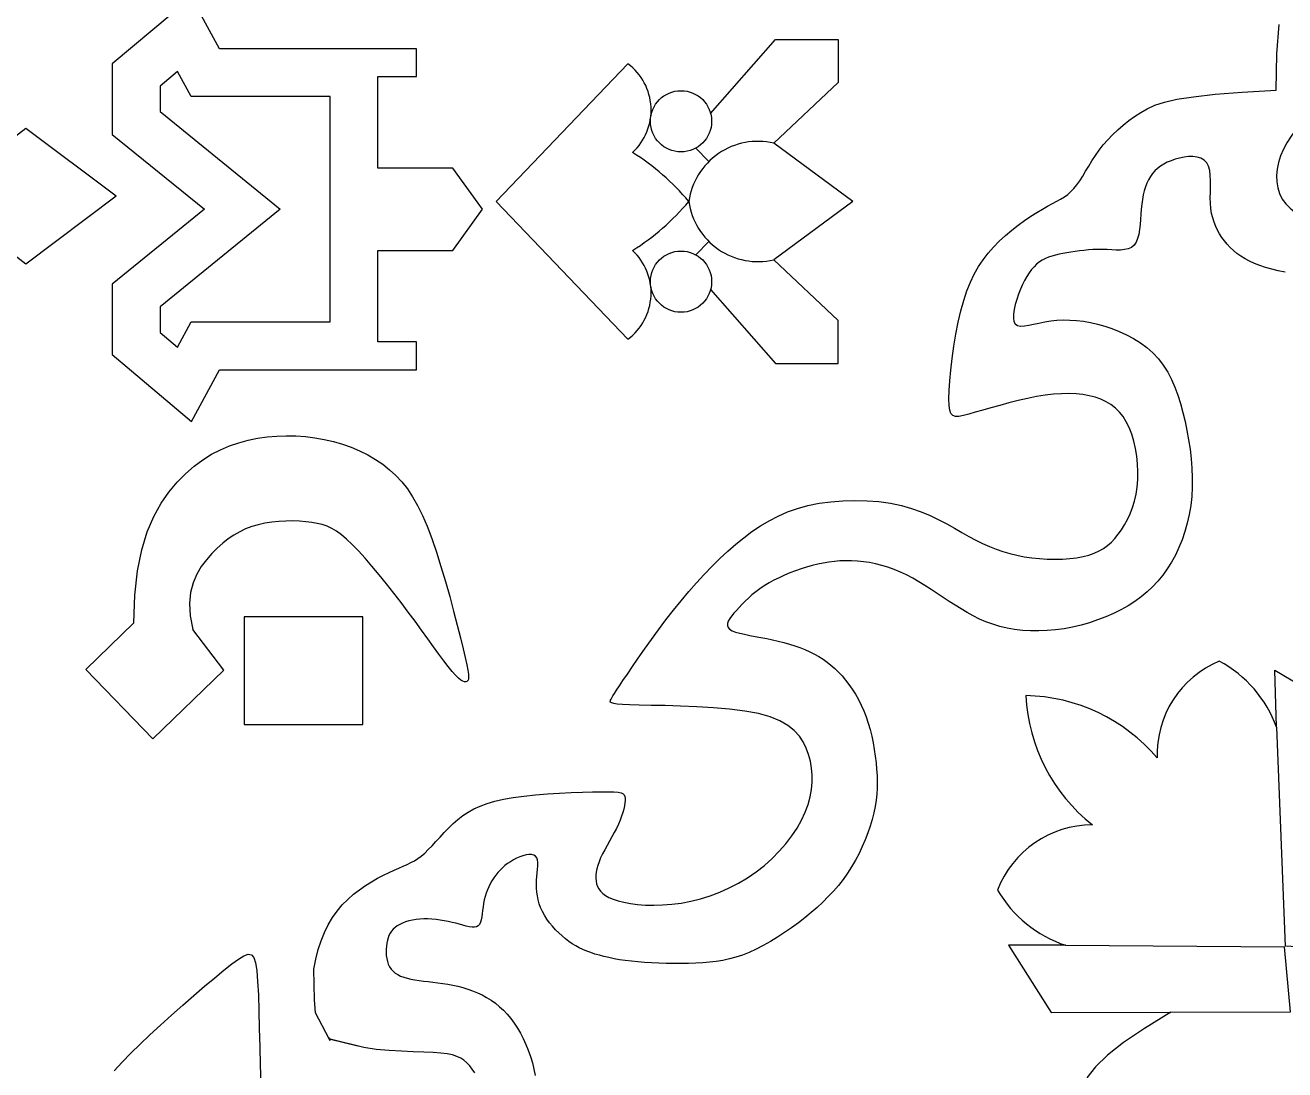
# Model space of a CAD drawing. Header units: inches. Extents: x -813 to 82, y -70 to 268.
# Drawn here: x -90.87 to -75.86, y 165.51 to 177.95 of the extents above; entities that cross this region are included whole.
import ezdxf

# ---------------------------------------------------------------- set-up
doc = ezdxf.new("R2010")
doc.units = ezdxf.units.IN
doc.header["$MEASUREMENT"] = 0
for name, color, linetype, lineweight, true_color in [('Blue', 7, 'Continuous', 0, 0x1081b2), ('Brown', 7, 'Continuous', 0, 0x653e10), ('Grey', 7, 'Continuous', 0, 0x58676a), ('Layak Architect', 1, 'Continuous', 5, 0xff0000), ('White', 7, 'Continuous', 0, 0xffffff)]:
    doc.layers.add(name, color=color, linetype=linetype, lineweight=lineweight, true_color=true_color)
doc.layers.add('Rugs', color=201, linetype='Continuous')

# ---------------------------------------------------------------- blocks, each defined once
blk = doc.blocks.new('C3')
at = {"layer": 'Blue'}
blk.add_lwpolyline([(-426.85, 1494.44), (-381.85, 1494.44), (-381.85, 1543.96), (-426.85, 1543.96)], close=True, dxfattribs=at)
at = {"layer": 'Brown'}
for points in [[(-250.4, 1529.99), (-249.76, 1530.15), (-251.04, 1529.83), (-250.4, 1529.99), (-261.38, 1524.26), (-266.76, 1523.82), (-279.56, 1523.58), (-283.8, 1524.34), (-287.78, 1525.34), (-291.49, 1526.55), (-294.95, 1527.96), (-298.17, 1529.56), (-301.14, 1531.35), (-303.89, 1533.3), (-306.42, 1535.41), (-308.75, 1537.68), (-310.87, 1540.08), (-312.81, 1542.57), (-314.57, 1545.12), (-316.15, 1547.68), (-317.57, 1550.2), (-318.84, 1552.65), (-319.97, 1554.98), (-320.95, 1557.14), (-321.82, 1559.11), (-322.61, 1560.9), (-323.35, 1562.55), (-324.11, 1564.1), (-324.92, 1565.57), (-325.82, 1567), (-326.87, 1568.43), (-328.1, 1569.88), (-329.54, 1571.38), (-331.17, 1572.95), (-332.94, 1574.58), (-334.79, 1576.28), (-336.69, 1578.04), (-338.59, 1579.88), (-340.43, 1581.79), (-342.17, 1583.78), (-343.77, 1585.85), (-345.23, 1588.05), (-346.56, 1590.43), (-347.75, 1593.04), (-348.82, 1595.94), (-349.77, 1599.17), (-350.6, 1602.78), (-351.31, 1606.83), (-351.92, 1611.34), (-352.43, 1616.17), (-352.85, 1621.2), (-353.18, 1626.25), (-353.43, 1631.18), (-353.6, 1635.84), (-353.71, 1640.07), (-353.76, 1643.72), (-353.75, 1646.68), (-353.68, 1648.99), (-353.52, 1650.73), (-353.27, 1651.98), (-352.91, 1652.82), (-352.43, 1653.34), (-351.82, 1653.6), (-351.05, 1653.7), (-350.12, 1653.7), (-349.05, 1653.6), (-347.84, 1653.41), (-346.5, 1653.12), (-345.06, 1652.73), (-343.52, 1652.23), (-341.89, 1651.61), (-340.2, 1650.88), (-338.45, 1650.04), (-336.67, 1649.11), (-334.86, 1648.12), (-333.05, 1647.11), (-331.25, 1646.1), (-329.47, 1645.13), (-327.74, 1644.24), (-326.08, 1643.44), (-324.49, 1642.77), (-322.97, 1642.23), (-321.53, 1641.83), (-320.15, 1641.55), (-318.84, 1641.41), (-317.59, 1641.39), (-316.39, 1641.5), (-315.25, 1641.74), (-314.15, 1642.12), (-313.11, 1642.65), (-312.12, 1643.36), (-311.19, 1644.29), (-310.32, 1645.46), (-309.52, 1646.9), (-308.78, 1648.64), (-308.11, 1650.71), (-307.52, 1653.13), (-307.02, 1655.87), (-306.64, 1658.89), (-306.39, 1662.17), (-306.31, 1665.66), (-306.41, 1669.34), (-306.71, 1673.16), (-307.24, 1677.1), (-308.01, 1681.11), (-309.03, 1685.16), (-310.29, 1689.22), (-311.8, 1693.26), (-313.55, 1697.25), (-315.54, 1701.14), (-317.76, 1704.91), (-320.23, 1708.52), (-322.92, 1711.95), (-325.8, 1715.17), (-328.85, 1718.15), (-332.02, 1720.89), (-335.28, 1723.37), (-338.58, 1725.55), (-341.9, 1727.43), (-345.19, 1728.98), (-348.43, 1730.19), (-351.6, 1731.08), (-354.71, 1731.65), (-357.76, 1731.93), (-360.74, 1731.93), (-363.65, 1731.66), (-366.49, 1731.15), (-369.27, 1730.42), (-371.97, 1729.45), (-374.57, 1728.19), (-377.04, 1726.54), (-379.35, 1724.42), (-381.47, 1721.74), (-383.37, 1718.42), (-385.03, 1714.36), (-386.41, 1709.49), (-387.49, 1703.77), (-388.3, 1697.39), (-388.9, 1690.61), (-389.31, 1683.69), (-389.58, 1676.86), (-389.75, 1670.38), (-389.87, 1664.51), (-389.98, 1659.5), (-390.1, 1655.53), (-390.25, 1652.53), (-390.43, 1650.37), (-390.64, 1648.92), (-390.87, 1648.05), (-391.12, 1647.61), (-391.4, 1647.48), (-391.71, 1647.52), (-392.05, 1647.62), (-392.47, 1647.81), (-393.05, 1648.11), (-393.83, 1648.57), (-394.87, 1649.22), (-396.25, 1650.12), (-398.03, 1651.29), (-400.25, 1652.78), (-402.97, 1654.61), (-406.12, 1656.76), (-409.62, 1659.18), (-413.4, 1661.83), (-417.37, 1664.67), (-421.45, 1667.65), (-425.57, 1670.75), (-429.63, 1673.9), (-433.58, 1677.08), (-437.4, 1680.28), (-441.08, 1683.51), (-444.61, 1686.75), (-448, 1690.02), (-451.23, 1693.3), (-454.31, 1696.61), (-457.22, 1699.94), (-459.96, 1703.3), (-462.53, 1706.72), (-464.9, 1710.22), (-467.06, 1713.84), (-469.01, 1717.61), (-470.72, 1721.56), (-472.19, 1725.72), (-473.4, 1730.14), (-474.35, 1734.81), (-475.02, 1739.69), (-475.43, 1744.7), (-475.56, 1749.78), (-475.43, 1754.84), (-475.03, 1759.81), (-474.35, 1764.62), (-473.41, 1769.2), (-472.21, 1773.49), (-470.78, 1777.5), (-469.19, 1781.27), (-467.49, 1784.82), (-465.72, 1788.18), (-463.93, 1791.38), (-462.17, 1794.45), (-460.51, 1797.42), (-458.97, 1800.32), (-457.57, 1803.17), (-456.3, 1805.99), (-455.17, 1808.81), (-454.18, 1811.65), (-453.31, 1814.54), (-452.59, 1817.5), (-451.99, 1820.55), (-451.53, 1823.7), (-451.2, 1826.92), (-451, 1830.17), (-450.94, 1833.39), (-451.02, 1836.55), (-451.23, 1839.59), (-451.58, 1842.48), (-452.08, 1845.16), (-452.71, 1847.61), (-453.48, 1849.83), (-454.41, 1851.86), (-455.49, 1853.71), (-456.72, 1855.41), (-458.11, 1856.99), (-459.67, 1858.48), (-461.39, 1859.89), (-463.29, 1861.26), (-465.35, 1862.55), (-467.58, 1863.76), (-469.97, 1864.86), (-472.52, 1865.84), (-475.23, 1866.66), (-478.09, 1867.31), (-481.11, 1867.78), (-484.26, 1868.04), (-487.5, 1868.09), (-490.79, 1867.94), (-494.06, 1867.6), (-497.27, 1867.08), (-500.36, 1866.38), (-503.28, 1865.5), (-505.98, 1864.45), (-508.4, 1863.25), (-510.56, 1861.88), (-512.47, 1860.35), (-514.14, 1858.66), (-515.58, 1856.81), (-516.8, 1854.79), (-517.82, 1852.61), (-518.66, 1850.27), (-519.31, 1847.77), (-519.79, 1845.1), (-520.09, 1842.27), (-520.22, 1839.28), (-520.16, 1836.12), (-519.93, 1832.8), (-519.53, 1829.32), (-518.94, 1825.67), (-518.18, 1821.88), (-517.3, 1818), (-516.32, 1814.11), (-515.29, 1810.3), (-514.26, 1806.64), (-513.28, 1803.22), (-512.37, 1800.1), (-511.6, 1797.37), (-511.01, 1795.1), (-510.66, 1793.26), (-510.64, 1791.8), (-511.02, 1790.71), (-511.86, 1789.93), (-513.26, 1789.42), (-515.27, 1789.16), (-517.98, 1789.1), (-521.43, 1789.21), (-525.5, 1789.48), (-530.05, 1789.9), (-534.93, 1790.47), (-539.99, 1791.17), (-545.09, 1792.01), (-550.08, 1792.98), (-554.81, 1794.07), (-559.16, 1795.28), (-563.15, 1796.62), (-566.81, 1798.08), (-570.17, 1799.69), (-573.29, 1801.45), (-576.18, 1803.37), (-578.9, 1805.45), (-581.48, 1807.71), (-583.95, 1810.14), (-586.31, 1812.71), (-588.54, 1815.36), (-590.63, 1818.05), (-592.56, 1820.72), (-594.33, 1823.34), (-595.93, 1825.85), (-597.33, 1828.2), (-598.55, 1830.36), (-599.62, 1832.34), (-600.59, 1834.14), (-601.52, 1835.8), (-602.47, 1837.34), (-603.49, 1838.76), (-604.63, 1840.1), (-605.94, 1841.37), (-607.48, 1842.6), (-609.21, 1843.8), (-611.11, 1845), (-613.14, 1846.23), (-615.28, 1847.51), (-617.48, 1848.86), (-619.71, 1850.32), (-621.95, 1851.91), (-624.16, 1853.64), (-626.32, 1855.52), (-628.44, 1857.52), (-630.48, 1859.66), (-632.45, 1861.91), (-634.32, 1864.27), (-636.1, 1866.73), (-637.76, 1869.27), (-639.3, 1871.97), (-640.72, 1875.13), (-642.02, 1879.16), (-643.22, 1884.44), (-644.32, 1891.37), (-645.33, 1900.34), (-646.26, 1911.73), (-647.1, 1925.94), (-662.2, 1926.26), (-674.46, 1927.16)], [(-570.96, 1929.68), (-571.51, 1926.8), (-572.16, 1924.08), (-572.89, 1921.52), (-573.7, 1919.12), (-574.59, 1916.89), (-575.55, 1914.81), (-576.58, 1912.9), (-577.67, 1911.14), (-578.83, 1909.52), (-580.04, 1908.04), (-581.31, 1906.68), (-582.64, 1905.44), (-584.02, 1904.29), (-585.45, 1903.24), (-586.94, 1902.28), (-588.49, 1901.4), (-590.11, 1900.62), (-591.82, 1899.95), (-593.63, 1899.39), (-595.55, 1898.94), (-597.59, 1898.62), (-599.76, 1898.44), (-602.07, 1898.38), (-604.45, 1898.41), (-606.85, 1898.45), (-609.19, 1898.46), (-611.42, 1898.36), (-613.46, 1898.11), (-615.26, 1897.64), (-616.73, 1896.88), (-617.85, 1895.81), (-618.62, 1894.46), (-619.09, 1892.88), (-619.29, 1891.13), (-619.25, 1889.28), (-619.03, 1887.38), (-618.65, 1885.49), (-618.15, 1883.66), (-617.57, 1881.95), (-616.9, 1880.36), (-616.14, 1878.9), (-615.3, 1877.55), (-614.36, 1876.32), (-613.33, 1875.2), (-612.2, 1874.19), (-610.96, 1873.3), (-609.62, 1872.51), (-608.18, 1871.83), (-606.63, 1871.24), (-604.98, 1870.74), (-603.23, 1870.32), (-601.37, 1869.98), (-599.41, 1869.7), (-597.36, 1869.49), (-595.21, 1869.33), (-593.03, 1869.18), (-590.85, 1869.02), (-588.75, 1868.79), (-586.78, 1868.46), (-585, 1867.99), (-583.46, 1867.35), (-582.22, 1866.48), (-581.33, 1865.38), (-580.73, 1864.05), (-580.39, 1862.52), (-580.23, 1860.85), (-580.22, 1859.05), (-580.29, 1857.16), (-580.39, 1855.21), (-580.46, 1853.24), (-580.46, 1851.27), (-580.39, 1849.32), (-580.26, 1847.39), (-580.08, 1845.49), (-579.86, 1843.63), (-579.61, 1841.82), (-579.33, 1840.05), (-579.05, 1838.34), (-578.76, 1836.69), (-578.46, 1835.11), (-578.11, 1833.58), (-577.72, 1832.12), (-577.25, 1830.73), (-576.69, 1829.39), (-576.03, 1828.12), (-575.24, 1826.9), (-574.32, 1825.75), (-573.25, 1824.65), (-572.03, 1823.61), (-570.67, 1822.61), (-569.17, 1821.66), (-567.53, 1820.74), (-565.74, 1819.86), (-563.8, 1819.01), (-561.73, 1818.19), (-559.59, 1817.44), (-557.44, 1816.81), (-555.38, 1816.33), (-553.46, 1816.05), (-551.76, 1816.01), (-550.36, 1816.25), (-549.32, 1816.83), (-548.7, 1817.77), (-548.45, 1819.04), (-548.5, 1820.61), (-548.76, 1822.44), (-549.17, 1824.49), (-549.66, 1826.74), (-550.15, 1829.14), (-550.56, 1831.65), (-550.85, 1834.24), (-550.98, 1836.91), (-550.95, 1839.65), (-550.77, 1842.45), (-550.43, 1845.31), (-549.93, 1848.23), (-549.25, 1851.2), (-548.41, 1854.21), (-547.38, 1857.26), (-546.18, 1860.32), (-544.79, 1863.34), (-543.2, 1866.29), (-541.41, 1869.14), (-539.41, 1871.84), (-537.19, 1874.36), (-534.76, 1876.67), (-532.1, 1878.72), (-529.22, 1880.55), (-526.16, 1882.16), (-522.92, 1883.58), (-519.53, 1884.84), (-516, 1885.95), (-512.35, 1886.94), (-508.6, 1887.82), (-504.76, 1888.62), (-500.86, 1889.32), (-496.92, 1889.9), (-492.95, 1890.36), (-488.97, 1890.68), (-485.01, 1890.83), (-481.08, 1890.81), (-477.2, 1890.59), (-473.39, 1890.17), (-469.66, 1889.55), (-466.02, 1888.73), (-462.5, 1887.74), (-459.09, 1886.58), (-455.82, 1885.25), (-452.69, 1883.77), (-449.73, 1882.14), (-446.93, 1880.38), (-444.29, 1878.48), (-441.81, 1876.44), (-439.48, 1874.25), (-437.3, 1871.91), (-435.25, 1869.42), (-433.32, 1866.77), (-431.52, 1863.96), (-429.84, 1860.98), (-428.28, 1857.86), (-426.85, 1854.62), (-425.56, 1851.27), (-424.41, 1847.84), (-423.42, 1844.34), (-422.59, 1840.81), (-421.92, 1837.25), (-421.43, 1833.7), (-421.11, 1830.17), (-420.97, 1826.67), (-421, 1823.22), (-421.21, 1819.84), (-421.59, 1816.55), (-422.13, 1813.37), (-422.85, 1810.31), (-423.74, 1807.38), (-424.78, 1804.57), (-425.95, 1801.86), (-427.25, 1799.23), (-428.66, 1796.67), (-430.15, 1794.15), (-431.71, 1791.65), (-433.33, 1789.16), (-434.99, 1786.66), (-436.66, 1784.14), (-438.32, 1781.61), (-439.95, 1779.07), (-441.51, 1776.52), (-443, 1773.95), (-444.37, 1771.37), (-445.61, 1768.78), (-446.69, 1766.19), (-447.62, 1763.59), (-448.4, 1760.99), (-449.05, 1758.41), (-449.55, 1755.84), (-449.93, 1753.3), (-450.18, 1750.79), (-450.31, 1748.33), (-450.33, 1745.9), (-450.25, 1743.52), (-450.05, 1741.17), (-449.76, 1738.83), (-449.37, 1736.52), (-448.89, 1734.21), (-448.32, 1731.89), (-447.66, 1729.57), (-446.92, 1727.23), (-446.11, 1724.9), (-445.22, 1722.58), (-444.26, 1720.29), (-443.24, 1718.06), (-442.16, 1715.91), (-441.02, 1713.84), (-439.83, 1711.88), (-438.59, 1710.05), (-437.31, 1708.33), (-436.01, 1706.73), (-434.7, 1705.23), (-433.38, 1703.84), (-432.08, 1702.54), (-430.8, 1701.32), (-429.55, 1700.18), (-428.35, 1699.13), (-427.2, 1698.19), (-426.11, 1697.41), (-425.08, 1696.83), (-424.12, 1696.49), (-423.24, 1696.45), (-422.43, 1696.73), (-421.71, 1697.39), (-421.08, 1698.45), (-420.52, 1699.87), (-420.02, 1701.6), (-419.56, 1703.58), (-419.13, 1705.76), (-418.7, 1708.08), (-418.26, 1710.49), (-417.79, 1712.93), (-417.28, 1715.35), (-416.73, 1717.73), (-416.13, 1720.08), (-415.47, 1722.38), (-414.76, 1724.62), (-414, 1726.79), (-413.17, 1728.89), (-412.28, 1730.9), (-411.32, 1732.83), (-410.3, 1734.67), (-409.19, 1736.43), (-407.99, 1738.12), (-406.7, 1739.76), (-405.3, 1741.34), (-403.8, 1742.87), (-402.18, 1744.37), (-400.43, 1745.83), (-398.57, 1747.26), (-396.59, 1748.63), (-394.49, 1749.95), (-392.29, 1751.2), (-389.97, 1752.37), (-387.56, 1753.45), (-385.04, 1754.44), (-382.43, 1755.33), (-379.74, 1756.11), (-377, 1756.8), (-374.22, 1757.39), (-371.43, 1757.88), (-368.64, 1758.29), (-365.87, 1758.61), (-363.16, 1758.84), (-360.5, 1759), (-357.89, 1759.06), (-355.31, 1759.03), (-352.74, 1758.88), (-350.17, 1758.62), (-347.57, 1758.23), (-344.92, 1757.71), (-342.21, 1757.03), (-339.42, 1756.21), (-336.58, 1755.23), (-333.71, 1754.11), (-330.82, 1752.86), (-327.95, 1751.48), (-325.12, 1749.97), (-322.35, 1748.35), (-319.67, 1746.62), (-317.09, 1744.79), (-314.61, 1742.85), (-312.21, 1740.8), (-309.89, 1738.64), (-307.63, 1736.37), (-305.42, 1733.99), (-303.25, 1731.49), (-301.1, 1728.86), (-298.98, 1726.12), (-296.89, 1723.29), (-294.86, 1720.38), (-292.92, 1717.42), (-291.1, 1714.44), (-289.42, 1711.46), (-287.91, 1708.5), (-286.59, 1705.61), (-285.48, 1702.78), (-284.56, 1700), (-283.83, 1697.26), (-283.25, 1694.53), (-282.8, 1691.78), (-282.47, 1689), (-282.23, 1686.16), (-282.07, 1683.24), (-281.96, 1680.23), (-281.91, 1677.15), (-281.91, 1674.03), (-281.95, 1670.9), (-282.05, 1667.8), (-282.19, 1664.76), (-282.37, 1661.8), (-282.61, 1658.97), (-282.88, 1656.28), (-283.2, 1653.73), (-283.55, 1651.32), (-283.95, 1649.05), (-284.39, 1646.89), (-284.86, 1644.84), (-285.37, 1642.91), (-285.91, 1641.07), (-286.49, 1639.32), (-287.11, 1637.65), (-287.79, 1636.05), (-288.53, 1634.5), (-289.33, 1633.01), (-290.22, 1631.55), (-291.2, 1630.11), (-292.27, 1628.7), (-293.45, 1627.29), (-294.73, 1625.9), (-296.09, 1624.55), (-297.52, 1623.26), (-299.01, 1622.06), (-300.55, 1620.94), (-302.12, 1619.94), (-303.72, 1619.08), (-305.33, 1618.36), (-306.95, 1617.78), (-308.57, 1617.33), (-310.2, 1617), (-311.83, 1616.78), (-313.46, 1616.66), (-315.09, 1616.63), (-316.72, 1616.68), (-318.34, 1616.79), (-319.92, 1616.93), (-321.43, 1617.06), (-322.84, 1617.15), (-324.12, 1617.15), (-325.24, 1617.02), (-326.16, 1616.72), (-326.85, 1616.23), (-327.3, 1615.5), (-327.51, 1614.57), (-327.51, 1613.48), (-327.33, 1612.26), (-326.98, 1610.96), (-326.51, 1609.61), (-325.92, 1608.26), (-325.24, 1606.94), (-324.51, 1605.69), (-323.71, 1604.5), (-322.85, 1603.39), (-321.94, 1602.34), (-320.97, 1601.36), (-319.94, 1600.43), (-318.86, 1599.57), (-317.72, 1598.75), (-316.53, 1598), (-315.29, 1597.3), (-314.01, 1596.66), (-312.69, 1596.08), (-311.33, 1595.57), (-309.93, 1595.13), (-308.51, 1594.76), (-307.06, 1594.47), (-305.6, 1594.25), (-304.15, 1594.07), (-302.74, 1593.92), (-301.42, 1593.75), (-300.22, 1593.53), (-299.17, 1593.23), (-298.31, 1592.82), (-297.67, 1592.27), (-297.27, 1591.55), (-297.1, 1590.67), (-297.11, 1589.65), (-297.27, 1588.49), (-297.55, 1587.22), (-297.92, 1585.86), (-298.33, 1584.4), (-298.75, 1582.87), (-299.15, 1581.29), (-299.52, 1579.66), (-299.85, 1578), (-300.13, 1576.31), (-300.36, 1574.61), (-300.51, 1572.9), (-300.6, 1571.21), (-300.6, 1569.54), (-300.51, 1567.9), (-300.34, 1566.3), (-300.08, 1564.76), (-299.74, 1563.29), (-299.33, 1561.9), (-298.85, 1560.62), (-298.3, 1559.44), (-297.69, 1558.38), (-297.03, 1557.46), (-296.3, 1556.66), (-295.5, 1555.98), (-294.64, 1555.41), (-293.71, 1554.94), (-292.72, 1554.55), (-291.64, 1554.25), (-290.49, 1554.01), (-289.26, 1553.84), (-287.98, 1553.74), (-286.67, 1553.73), (-285.36, 1553.8), (-284.06, 1553.97), (-282.81, 1554.25), (-281.63, 1554.65), (-280.54, 1555.17), (-279.57, 1555.84), (-278.71, 1556.64), (-277.95, 1557.57), (-277.29, 1558.63), (-276.72, 1559.81), (-276.22, 1561.12), (-275.8, 1562.55), (-275.44, 1564.1), (-275.13, 1565.76), (-274.86, 1567.52), (-274.62, 1569.37), (-274.39, 1571.3), (-274.16, 1573.29), (-273.91, 1575.32), (-273.62, 1577.39), (-273.29, 1579.49), (-272.89, 1581.59), (-272.43, 1583.69), (-271.89, 1585.78), (-271.26, 1587.86), (-270.54, 1589.9), (-269.72, 1591.91), (-268.79, 1593.87), (-267.75, 1595.78), (-266.59, 1597.63), (-265.31, 1599.41), (-263.9, 1601.12), (-262.37, 1602.76), (-260.71, 1604.34), (-258.93, 1605.84), (-257.01, 1607.26), (-254.98, 1608.61), (-252.81, 1609.88), (-250.53, 1611.07), (-248.14, 1612.17), (-245.67, 1613.17), (-243.11, 1614.08), (-240.49, 1614.88), (-237.81, 1615.56), (-235.09, 1616.13)], [(-600.51, 1599.72), (-658.08, 1654.83)], [(-600.51, 1599.72), (-542.95, 1654.83)], [(-237.14, 1440.06), (-240.75, 1443.39), (-244.43, 1446.97), (-248.22, 1450.84), (-252.14, 1454.99), (-256.23, 1459.42), (-260.4, 1464.03), (-264.55, 1468.72), (-268.6, 1473.36), (-272.44, 1477.86), (-275.98, 1482.08), (-279.12, 1485.93), (-281.76, 1489.28), (-283.82, 1492.06), (-285.19, 1494.29), (-285.81, 1496.05), (-285.58, 1497.4), (-284.42, 1498.41), (-282.24, 1499.14), (-278.96, 1499.65), (-274.49, 1500.02), (-268.81, 1500.31), (-262.16, 1500.53), (-254.84, 1500.72), (-247.14, 1500.9), (-239.38, 1501.08), (-231.84, 1501.29)], [(-236.25, 1590.8), (-237.81, 1589.78), (-239.23, 1588.69), (-240.48, 1587.53), (-241.53, 1586.3), (-242.41, 1584.93), (-243.13, 1583.35), (-243.7, 1581.48), (-244.15, 1579.25), (-244.49, 1576.56), (-244.74, 1573.36), (-244.91, 1569.55), (-245.05, 1565.11), (-245.23, 1560.18), (-245.53, 1554.95), (-246.04, 1549.62), (-246.86, 1544.38), (-250.02, 1531.51), (-250.4, 1529.99), (-247.46, 1541.9)]]:
    blk.add_lwpolyline(points, dxfattribs=at)
for centre, radius, start, end in [((-535.6, 1602.98), 100.96, 130.0149, 147.7686), ((-665.43, 1602.98), 100.96, 32.2314, 49.985), ((-638.71, 1640.36), 24.18, 42.9094, 143.2299), ((-562.32, 1640.36), 24.18, 36.7701, 137.0906)]:
    blk.add_arc(centre, radius, start, end, dxfattribs=at)
at = {"layer": 'Brown', "extrusion": (0, 0, -1)}
blk.add_ellipse((-621.01, 1960.89), major_axis=(19.46, -32.4), ratio=0.6576, dxfattribs=at)
at = {"layer": 'Grey'}
for points in [[(-637.27, 1689.44), (-668.27, 1716.6), (-668.27, 1742.73), (-650.3, 1742.73), (-624.89, 1715.86)], [(-563.76, 1689.44), (-532.76, 1716.6), (-532.76, 1742.73), (-550.73, 1742.73), (-576.14, 1715.86)], [(-617.24, 1688.71), (-622.81, 1683.22)], [(-583.78, 1688.71), (-578.22, 1683.22)]]:
    blk.add_lwpolyline(points, dxfattribs=at)
for centre, radius, start, end in [((-362.92, 1877.6), 51.65, 110.1352, 151.6332), ((-369.32, 1918.47), 42.33, 202.6922, 271.951), ((-320.06, 1819.8), 73.91, 130.3137, 178.8999), ((-397.75, 1895.04), 73.91, 272.9455, 321.5316), ((-297.55, 1848.98), 42.33, 179.8944, 249.1533), ((-338.61, 1854.05), 51.65, 300.2122, 341.7102)]:
    blk.add_arc(centre, radius, start, end, dxfattribs=at)
at = {"layer": 'Layak Architect'}
for points in [[(-261.55, 1881.87), (-254.84, 1870.85), (-248.89, 1862.12), (-243.56, 1855.41), (-238.71, 1850.39), (-234.19, 1846.8)], [(-424.35, 1448.26), (-436, 1448.65), (-446.12, 1449.78), (-454.87, 1451.53), (-462.39, 1453.82), (-468.83, 1456.54), (-474.33, 1459.61), (-479.06, 1462.92), (-483.14, 1466.38), (-486.71, 1469.9), (-489.83, 1473.47), (-492.52, 1477.1), (-494.81, 1480.77), (-496.75, 1484.5), (-498.35, 1488.29), (-499.66, 1492.13), (-500.71, 1496.02), (-501.52, 1499.97), (-502.1, 1503.96), (-502.46, 1507.97), (-502.6, 1511.99), (-502.52, 1516.01), (-502.24, 1520.01), (-501.74, 1523.97), (-501.04, 1527.88), (-500.13, 1531.73), (-499.03, 1535.48), (-497.74, 1539.14), (-496.25, 1542.67), (-494.56, 1546.06), (-492.69, 1549.3), (-490.63, 1552.35), (-488.39, 1555.21), (-485.95, 1557.86), (-483.28, 1560.33), (-480.33, 1562.64), (-477.05, 1564.81), (-473.38, 1566.89), (-469.29, 1568.89), (-464.71, 1570.85), (-459.6, 1572.79), (-453.94, 1574.74), (-447.89, 1576.66), (-441.63, 1578.53), (-435.33, 1580.31), (-429.2, 1581.98), (-423.39, 1583.49), (-418.11, 1584.82), (-413.54, 1585.93), (-409.81, 1586.81), (-406.87, 1587.46), (-404.61, 1587.9), (-402.94, 1588.16), (-401.74, 1588.25), (-400.93, 1588.21), (-400.4, 1588.05), (-400.05, 1587.79), (-399.79, 1587.45), (-399.66, 1587.01), (-399.7, 1586.46), (-399.95, 1585.78), (-400.46, 1584.95), (-401.29, 1583.94), (-402.47, 1582.75), (-404.05, 1581.34), (-406.07, 1579.71), (-408.5, 1577.87), (-411.28, 1575.82), (-414.37, 1573.59), (-417.72, 1571.17), (-421.29, 1568.6), (-425.03, 1565.88), (-428.89, 1563.02), (-432.83, 1560.04), (-436.77, 1556.99), (-440.66, 1553.9), (-444.43, 1550.83), (-448.02, 1547.82), (-451.36, 1544.91), (-454.4, 1542.14), (-457.06, 1539.57), (-459.29, 1537.23), (-461.13, 1535.06), (-462.62, 1533.02), (-463.81, 1531.04), (-464.73, 1529.08), (-465.43, 1527.06), (-465.95, 1524.94), (-466.35, 1522.66), (-466.65, 1520.18), (-466.85, 1517.52), (-466.94, 1514.73), (-466.91, 1511.84), (-466.76, 1508.91), (-466.45, 1505.98), (-466, 1503.09), (-465.38, 1500.27), (-464.58, 1497.58), (-463.6, 1494.99), (-462.43, 1492.5), (-461.05, 1490.08), (-459.46, 1487.73), (-457.64, 1485.41), (-455.59, 1483.13), (-453.31, 1480.85), (-450.76, 1478.59), (-447.91, 1476.44), (-444.71, 1474.54), (-441.1, 1473), (-437.04, 1471.95), (-432.47, 1471.51), (-427.34, 1471.81), (-421.6, 1472.98)], [(-424.35, 1448.26), (-404.89, 1428.16), (-375.9, 1456.24), (-404.57, 1485.83), (-421.6, 1472.98)], [(-611.75, 1308.11), (-611.75, 1377.88), (-631.23, 1403.09), (-602.84, 1440.89)], [(-593.92, 1308.11), (-593.92, 1377.88), (-574.44, 1403.09), (-602.83, 1440.89)]]:
    blk.add_lwpolyline(points, dxfattribs=at)
blk.add_lwpolyline([(-597.27, 1594), (-614.46, 1581.64), (-614.46, 1550.28), (-652.76, 1550.28), (-652.76, 1566.48), (-664.38, 1566.48), (-664.38, 1484.08), (-685.96, 1472.41), (-658.05, 1439.2), (-628.58, 1439.2), (-597.27, 1477.75), (-565.96, 1439.2), (-536.49, 1439.2), (-508.58, 1472.41), (-530.15, 1484.08), (-530.15, 1566.48), (-541.77, 1566.48), (-541.77, 1550.28), (-580.07, 1550.28), (-580.07, 1581.64)], close=True, dxfattribs=at)
at = {"layer": 'White'}
for points in [[(-404.56, 1925.32), (-387.56, 1954.03), (-287.65, 1956.98), (-289.19, 1929.63)], [(-380.7, 1926.09), (-289.19, 1929.63)], [(-289.56, 1813.97), (-261.42, 1831.89), (-261.69, 1931.84), (-288.97, 1929.42)], [(-289.56, 1837.84), (-288.97, 1929.42)], [(-380.7, 1926.09), (-404.56, 1925.32)], [(-289.56, 1837.84), (-289.56, 1813.97)], [(-600.51, 1748.93), (-624.89, 1715.86)], [(-600.51, 1748.93), (-576.14, 1715.86)]]:
    blk.add_lwpolyline(points, dxfattribs=at)
blk.add_lwpolyline([(-600.07, 1530.28), (-644.38, 1530.28), (-644.38, 1472.16), (-654.86, 1466.5), (-648.73, 1459.2), (-638.1, 1459.2), (-597.27, 1509.48), (-556.44, 1459.2), (-545.8, 1459.2), (-539.67, 1466.5), (-550.15, 1472.16), (-550.15, 1530.28)], close=True, dxfattribs=at)
for centre in [(-634.03, 1677.05), (-567, 1677.05)]:
    blk.add_circle(centre, 12.81, dxfattribs=at)
for centre, start, end in [((-596.45, 1709.21), 166.853, 262.0006), ((-604.58, 1709.21), 277.9994, 13.147)]:
    blk.add_arc(centre, 29.2, start, end, dxfattribs=at)

msp = doc.modelspace()

# ---------------------------------------------------------------- block references
at = {"layer": 'Rugs', "xscale": 0.0285, "yscale": 0.0285, "zscale": 0.0285, "rotation": 270}
msp.add_blockref('C3', (-130.84923, 158.73611), dxfattribs=at)

doc.saveas('drawing.dxf')
